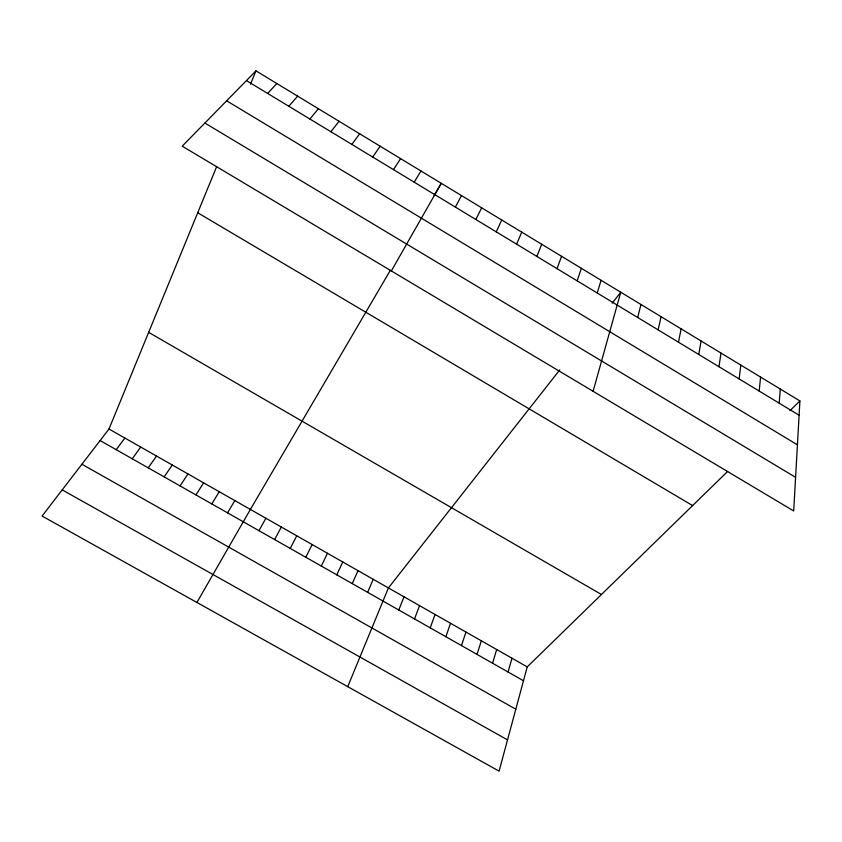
<?xml version="1.0" encoding="UTF-8"?>
<svg xmlns="http://www.w3.org/2000/svg" width="842" height="842" viewBox="0 0 842 842"><rect width="100%" height="100%" fill="white"/><g stroke="black" fill="none" stroke-linecap="round" stroke-linejoin="round"><path stroke-width="1.26" d="M799.9 400.939L793.701 510.968L182.219 146.182L255.957 70.854L799.9 400.939L789.849 410.749M779.176 403.171L780.281 389.036M759.179 391.056L760.589 377.079M739.118 378.911L740.823 365.091M718.973 366.712L720.994 353.051M698.765 354.482L701.091 340.978M678.484 342.199L681.115 328.854M658.118 329.864L661.075 316.697M637.689 317.497L640.962 304.488M727.614 471.446L527.229 666.896L499.085 771.146L42.1 516.051L108.997 429.01L216.657 166.621M593.105 391.298L620.764 292.237L612.176 303.173M508.052 672.011L511.978 658.223M492.57 663.222L496.675 649.519M597.21 292.984L601.104 280.302M477.046 654.413L481.329 640.794M461.479 645.582L465.952 632.047M577.159 280.849L581.369 268.324M445.871 636.731L450.523 623.269M430.22 627.848L435.061 614.471M557.046 268.661L561.572 256.305M414.517 618.944L419.548 605.651M398.782 610.018L404.002 596.81M536.849 256.442L541.69 244.254M250.474 84.2L255.957 70.854M347.725 686.651L388.415 587.937L559.783 369.849M516.588 244.169L521.756 232.15M367.638 592.347L373.238 579.307M352.24 583.611L358.018 570.655M336.8 574.844L342.768 561.972M496.254 231.855L501.737 220.004M321.318 566.066L327.475 553.278M475.846 219.499L481.656 207.816M305.793 557.257L312.14 544.553M290.227 548.426L296.763 535.807M455.364 207.1L461.5 195.586M274.618 539.564L281.344 527.039M258.968 530.692L265.883 518.24M391.341 270.935L441.271 183.314L434.188 195.418M196.912 602.472L250.379 509.431L390.383 270.25M227.55 512.852L234.844 500.59M414.18 182.156L420.979 170.989M211.774 503.905L219.257 491.728M195.944 494.928L203.627 482.834M393.477 169.621L400.603 158.633M180.083 485.929L187.966 473.92M164.179 476.898L172.252 464.984M372.701 157.044L380.163 146.224M148.234 467.857L156.507 456.027M132.236 458.774L140.709 447.049M351.84 144.414L359.65 133.773M116.196 449.681L124.869 438.04M330.917 131.741L339.052 121.28M309.909 119.027L318.392 108.744M288.827 106.26L297.658 96.156M267.661 93.441L276.839 83.526M62.213 489.886L507.526 739.876M81.916 464.247L515.809 709.185M108.997 429.01L527.229 666.896M100.114 440.555L523.492 680.768M148.655 332.348L601.451 594.505M197.723 212.773L692.619 505.579M204.859 123.048L795.595 477.319M226.645 100.798L797.427 444.829M246.432 80.59L799.1 415.232"/></g></svg>
